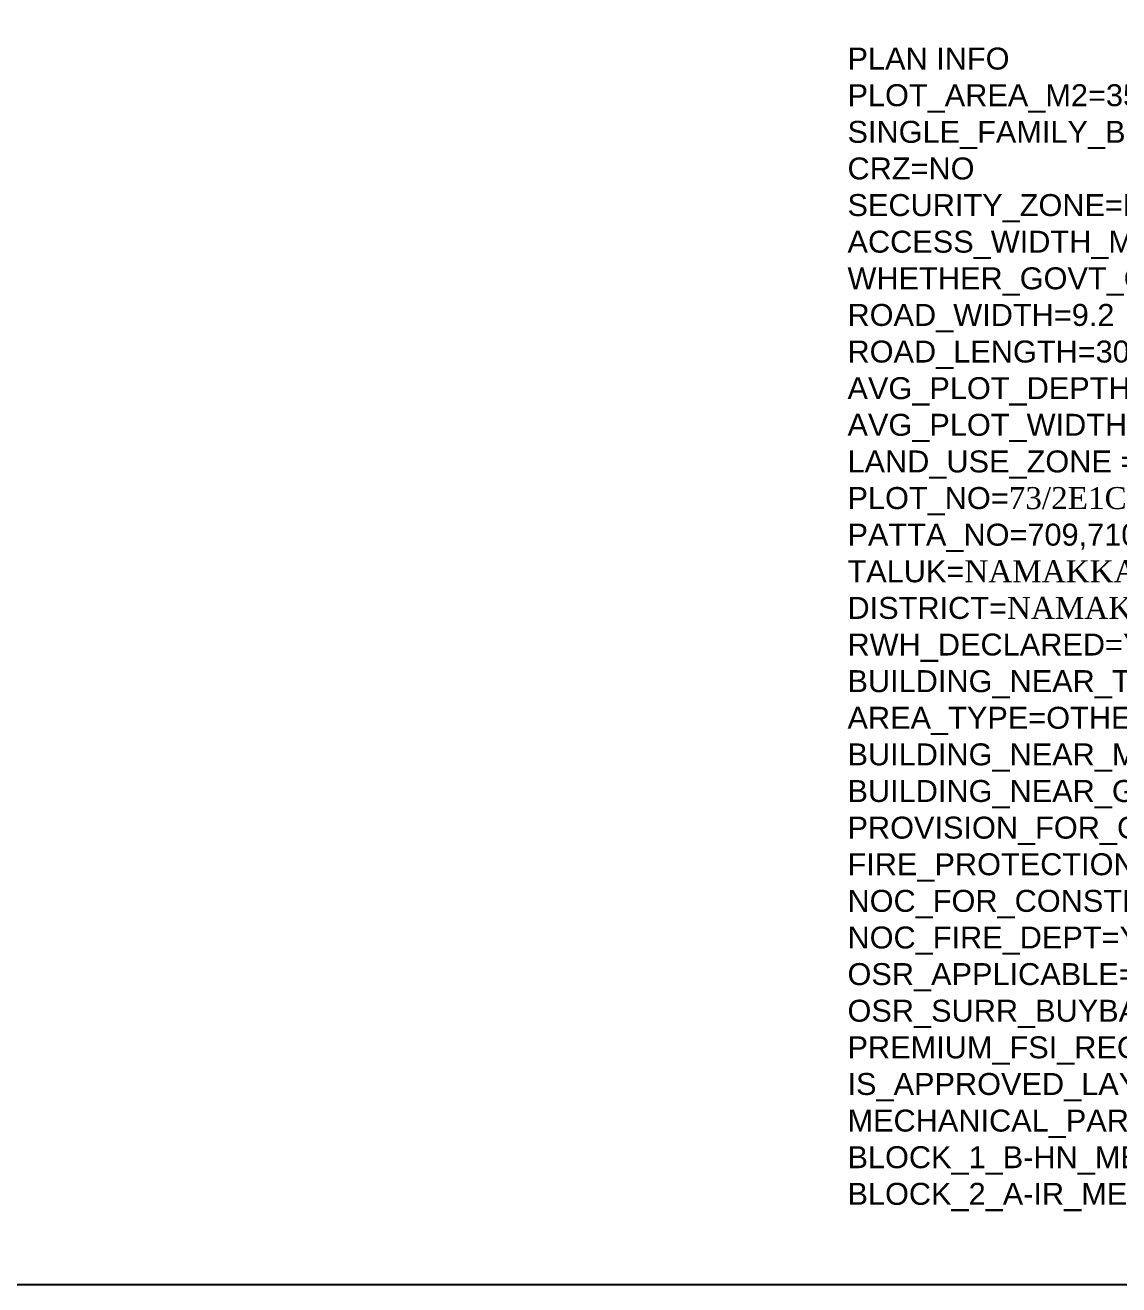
# Model space of a CAD drawing. Header units: metres. Extents: x 2754 to 3501, y 1112 to 1514.
# Drawn here: x 3098.3 to 3297.4, y 1111.8 to 1341.2 of the extents above; entities that cross this region are included whole.
import ezdxf

# ---------------------------------------------------------------- set-up
doc = ezdxf.new("R2010")
doc.units = ezdxf.units.M
doc.layers.add('PLAN_INFO', color=1, linetype='Continuous', plot=False)
doc.styles.get("Standard").update_dxf_attribs({"font": 'arial.ttf'})

msp = doc.modelspace()

# ---------------------------------------------------------------- linework, layer by layer
at = {"color": 6}
msp.add_lwpolyline([(2753.90397, 1513.98631), (3500.7834, 1513.98631), (3500.7834, 1111.84514), (2753.90397, 1111.84514)], close=True, dxfattribs=at)

# ---------------------------------------------------------------- texts
at = {"layer": 'PLAN_INFO', "insert": (3247.98542, 1337.11657), "char_height": 4, "width": 144.7023306, "attachment_point": 1}
msp.add_mtext('PLAN INFO\\PPLOT_AREA_M2=3566.00\\PSINGLE_FAMILY_BLDG=NO\\PCRZ=NO\\PSECURITY_ZONE=NO\\PACCESS_WIDTH_M=9.20\\PWHETHER_GOVT_OR_AIDED_SCHOOL=NO\\PROAD_WIDTH=9.2\\PROAD_LENGTH=300.00\\PAVG_PLOT_DEPTH= 83.80\\PAVG_PLOT_WIDTH= 75.20\\PLAND_USE_ZONE = COMMERCIAL-CBA\\PPLOT_NO={\\fTimes New Roman|b0|i0|c0|p18;73/2E1C,73/2E1D,73/3G2A & 73/3G2B} \\PPATTA_NO=709,710,712,713\\PTALUK={\\fTimes New Roman|b0|i0|c0|p18;NAMAKKAL}\\PDISTRICT={\\fTimes New Roman|b0|i0|c0|p18;NAMAKKAL}\\PRWH_DECLARED=YES\\PBUILDING_NEAR_TO_RIVER=NO\\PAREA_TYPE=OTHERS\\PBUILDING_NEAR_MONUMENT=NO\\PBUILDING_NEAR_GOVT_BLDG=NO\\PPROVISION_FOR_GREEN_BUILDINGS_AND_SUSTAINABILITY=NO\\PFIRE_PROTECTION_AND_FIRE_SAFETY_REQUIREMENTS=YES\\PNOC_FOR_CONSTRUCTION_NEAR_MONUMENT=NO\\PNOC_FIRE_DEPT=YES\\POSR_APPLICABLE=YES\\POSR_SURR_BUYBACK_RETAIN=BUYBACK\\PPREMIUM_FSI_REQUIRED=NO\\PIS_APPROVED_LAYOUT=NO\\PMECHANICAL_PARKING=12\\PBLOCK_1_B-HN_MEMBER_COUNT=300\\PBLOCK_2_A-IR_MEMBER_COUNT=2', dxfattribs=at)

doc.saveas('drawing.dxf')
